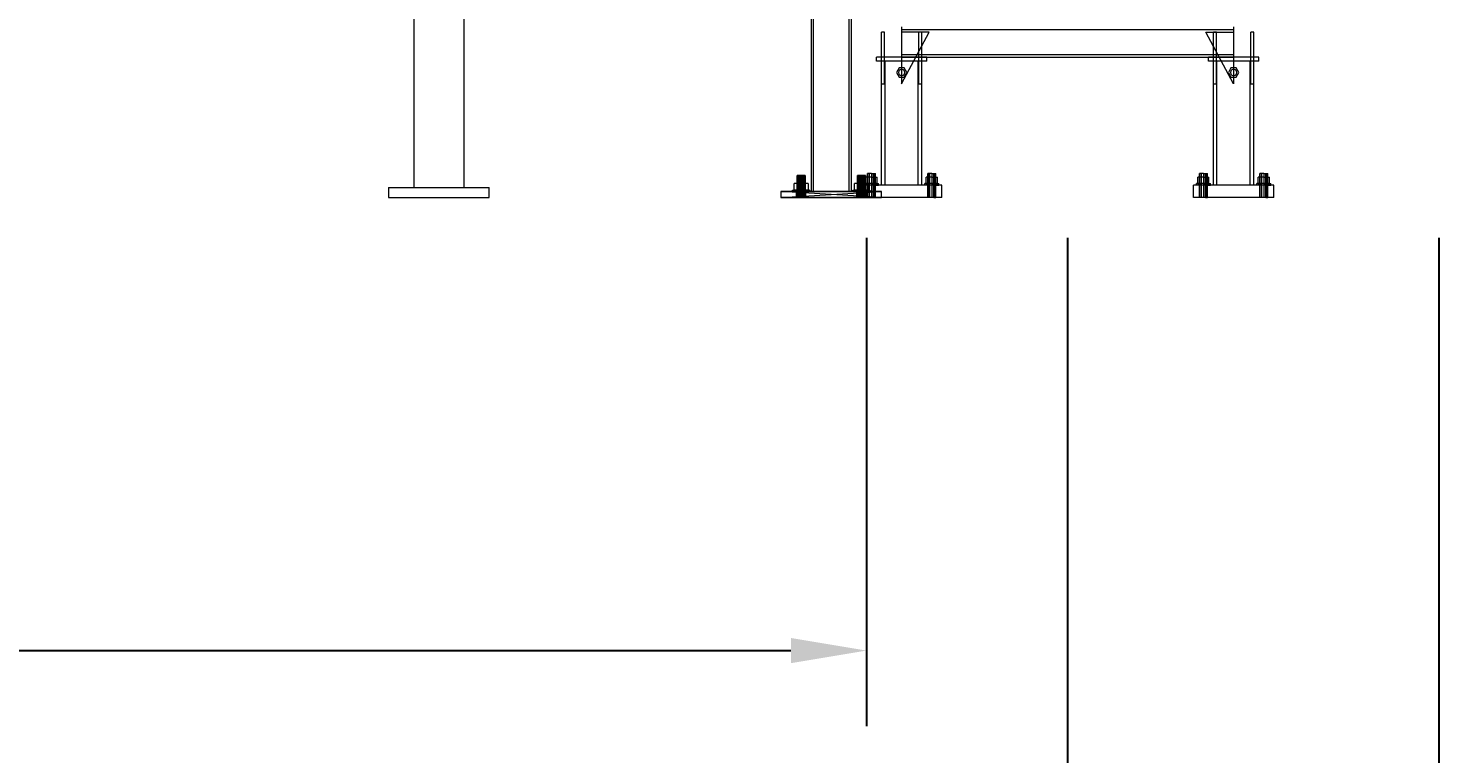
# Model space of a CAD drawing. Header units: millimetres. Extents: x -191664 to 191490, y -197311 to 10263.
# Drawn here: x 56050 to 58855, y -1105 to 336 of the extents above; entities that cross this region are included whole.
import ezdxf

# ---------------------------------------------------------------- set-up
doc = ezdxf.new("R2010")
doc.units = ezdxf.units.MM
for name, color, linetype, lineweight in [('COTAS_ENVOLVENTE_P', 1, 'Continuous', 0), ('COTAS_O', 1, 'Continuous', 0), ('COTAS_P', 1, 'Continuous', 0), ('lateral_C04', 7, 'Continuous', 0), ('lateral_secador', 7, 'Continuous', 0)]:
    doc.layers.add(name, color=color, linetype=linetype, lineweight=lineweight)
doc.dimstyles.new('PLANTA_100', dxfattribs={"dimtxt": 250, "dimasz": 150, "dimexe": 150, "dimexo": 80, "dimgap": 100, "dimtad": 1, "dimtih": 1, "dimtoh": 1, "dimdec": 1, "dimdsep": 46, "dimcen": 0.09, "dimclrd": 1, "dimclre": 1, "dimclrt": 1, "dimadec": 0, "dimazin": 0, "dimtfac": 1, "dimtdec": 4, "dimtofl": 0, "dimtmove": 0, "dimatfit": 3, "dimfxl": 1, "dimtolj": 1, "dimtzin": 0, "dimarcsym": 0})

# ---------------------------------------------------------------- blocks, each defined once
blk = doc.blocks.new('*D4')
at = {"layer": 'COTAS_ENVOLVENTE_P', "color": 1, "lineweight": -2, "transparency": 16777216}
for p, q in [((0, -80), (0, -3250)), ((58855.1, -80), (58855.1, -3250)), ((150, -3100), (58705.1, -3100))]:
    blk.add_line(p, q, dxfattribs=at)
at = {"layer": 'COTAS_ENVOLVENTE_P', "color": 1, "transparency": 16777216}
for points in [[(150, -3075), (150, -3125), (0, -3100)], [(58705.1, -3075), (58705.1, -3125), (58855.1, -3100)]]:
    blk.add_solid(points, dxfattribs=at)
at = {"layer": 'Defpoints', "color": 0, "transparency": 16777216}
for p in [(0, 0), (58855.1, 0), (58855.1, -3100)]:
    blk.add_point(p, dxfattribs=at)
blk = doc.blocks.new('*D19')
at = {"layer": 'COTAS_O', "color": 1, "lineweight": -2, "transparency": 16777216}
for p, q in [((37717.1, -80), (37717.1, -1050)), ((57717.1, -80), (57717.1, -1050)), ((37867.1, -900), (57567.1, -900))]:
    blk.add_line(p, q, dxfattribs=at)
at = {"layer": 'COTAS_O', "color": 1, "transparency": 16777216}
for points in [[(37867.1, -875), (37867.1, -925), (37717.1, -900)], [(57567.1, -875), (57567.1, -925), (57717.1, -900)]]:
    blk.add_solid(points, dxfattribs=at)
at = {"layer": 'Defpoints', "color": 0, "transparency": 16777216}
for p in [(37717.1, 0), (57717.1, 0), (57717.1, -900)]:
    blk.add_point(p, dxfattribs=at)
blk = doc.blocks.new('*D21')
at = {"layer": 'COTAS_P', "color": 1, "lineweight": -2, "transparency": 16777216}
for p, q in [((0, -80), (0, -2350)), ((58117.1, -80), (58117.1, -2350)), ((150, -2200), (57967.1, -2200))]:
    blk.add_line(p, q, dxfattribs=at)
at = {"layer": 'COTAS_P', "color": 1, "transparency": 16777216}
for points in [[(150, -2175), (150, -2225), (0, -2200)], [(57967.1, -2175), (57967.1, -2225), (58117.1, -2200)]]:
    blk.add_solid(points, dxfattribs=at)
at = {"layer": 'Defpoints', "color": 0, "transparency": 16777216}
for p in [(0, 0), (58117.1, 0), (58117.1, -2200)]:
    blk.add_point(p, dxfattribs=at)

msp = doc.modelspace()

# ---------------------------------------------------------------- linework, layer by layer
at = {"layer": 'lateral_C04', "color": 139, "true_color": 0x354b57}
for p, q in [((57787.12, 339), (57787.12, 334)), ((58447.12, 339), (58447.12, 334)), ((57787.12, 334), (58447.12, 334)), ((57787.12, 334), (57787.12, 284)), ((58447.12, 334), (58447.12, 284)), ((57787.12, 284), (57787.12, 279)), ((57787.12, 284), (58447.12, 284)), ((58447.12, 284), (58447.12, 279)), ((57754.12, 271), (57747.12, 271)), ((57747.12, 25), (57747.12, 271)), ((57754.12, 25), (57754.12, 271)), ((57820.12, 271), (57754.12, 271)), ((57787.12, 279), (58447.12, 279)), ((57827.12, 271), (57820.12, 271)), ((57820.12, 25), (57820.12, 271)), ((57827.12, 25), (57827.12, 271)), ((58414.12, 271), (58407.12, 271)), ((58407.12, 25), (58407.12, 271)), ((58414.12, 25), (58414.12, 271)), ((58480.12, 271), (58414.12, 271)), ((58487.12, 271), (58480.12, 271)), ((58480.12, 25), (58480.12, 271)), ((58487.12, 25), (58487.12, 271)), ((57754.12, 25), (57747.12, 25)), ((57820.12, 25), (57754.12, 25)), ((57827.12, 25), (57820.12, 25)), ((58414.12, 25), (58407.12, 25)), ((58480.12, 25), (58414.12, 25)), ((58487.12, 25), (58480.12, 25))]:
    msp.add_line(p, q, dxfattribs=at)
at = {"layer": 'lateral_C04', "color": 251, "true_color": 0x4e626d}
for p, q in [((57747.12, 226), (57747.12, 329)), ((57753.12, 329), (57747.12, 329)), ((57753.12, 226), (57753.12, 329)), ((57787.12, 226), (57842.12, 329)), ((57842.12, 329), (57787.12, 329)), ((57787.12, 329), (57787.12, 226)), ((57821.12, 226), (57821.12, 329)), ((57827.12, 329), (57821.12, 329)), ((57827.12, 226), (57827.12, 329)), ((58447.12, 226), (58392.12, 329)), ((58392.12, 329), (58447.12, 329)), ((58407.12, 226), (58407.12, 329)), ((58413.12, 329), (58407.12, 329)), ((58413.12, 226), (58413.12, 329)), ((58447.12, 329), (58447.12, 226)), ((58481.12, 226), (58481.12, 329)), ((58487.12, 329), (58481.12, 329)), ((58487.12, 226), (58487.12, 329)), ((57837.12, 279), (57737.12, 279)), ((57737.12, 271), (57737.12, 279)), ((57837.12, 271), (57737.12, 271)), ((57837.12, 271), (57837.12, 279)), ((58497.12, 279), (58397.12, 279)), ((58397.12, 271), (58397.12, 279)), ((58497.12, 271), (58397.12, 271)), ((58497.12, 271), (58497.12, 279)), ((57747.12, 226), (57753.12, 226)), ((57821.12, 226), (57827.12, 226)), ((58407.12, 226), (58413.12, 226)), ((58481.12, 226), (58487.12, 226)), ((57867.12, 25), (57707.12, 25)), ((57707.12, 0), (57707.12, 25)), ((57867.12, 0), (57707.12, 0)), ((57867.12, 0), (57867.12, 25)), ((58527.12, 25), (58367.12, 25)), ((58367.12, 0), (58367.12, 25)), ((58527.12, 0), (58367.12, 0)), ((58527.12, 0), (58527.12, 25))]:
    msp.add_line(p, q, dxfattribs=at)
at = {"layer": 'lateral_C04', "color": 9, "true_color": 0xaebcc4}
for p, q in [((57781.92, 257.51), (57776.72, 248.5)), ((57783.92, 254.04), (57781.57, 251.7)), ((57792.32, 257.51), (57781.92, 257.51)), ((57787.12, 254.9), (57783.92, 254.04)), ((57790.32, 254.04), (57787.12, 254.9)), ((57792.66, 251.7), (57790.32, 254.04)), ((57797.52, 248.5), (57792.32, 257.51)), ((58441.92, 257.51), (58436.72, 248.5)), ((58443.92, 254.04), (58441.57, 251.7)), ((58452.32, 257.51), (58441.92, 257.51)), ((58447.12, 254.9), (58443.92, 254.04)), ((58450.32, 254.04), (58447.12, 254.9)), ((58452.66, 251.7), (58450.32, 254.04)), ((58457.52, 248.5), (58452.32, 257.51)), ((57776.72, 248.5), (57781.92, 239.49)), ((57781.57, 251.7), (57780.72, 248.5)), ((57780.72, 248.5), (57781.57, 245.3)), ((57781.57, 245.3), (57783.92, 242.96)), ((57781.92, 239.49), (57792.32, 239.49)), ((57783.92, 242.96), (57787.12, 242.1)), ((57787.12, 242.1), (57790.32, 242.96)), ((57790.32, 242.96), (57792.66, 245.3)), ((57792.32, 239.49), (57797.52, 248.5)), ((57793.52, 248.5), (57792.66, 251.7)), ((57792.66, 245.3), (57793.52, 248.5)), ((58436.72, 248.5), (58441.92, 239.49)), ((58441.57, 251.7), (58440.72, 248.5)), ((58440.72, 248.5), (58441.57, 245.3)), ((58441.57, 245.3), (58443.92, 242.96)), ((58441.92, 239.49), (58452.32, 239.49)), ((58443.92, 242.96), (58447.12, 242.1)), ((58447.12, 242.1), (58450.32, 242.96)), ((58450.32, 242.96), (58452.66, 245.3)), ((58452.32, 239.49), (58457.52, 248.5)), ((58453.52, 248.5), (58452.66, 251.7)), ((58452.66, 245.3), (58453.52, 248.5)), ((57727.12, 40.8), (57716.03, 40.8)), ((57716.03, 28), (57716.03, 40.8)), ((57720.19, 48), (57719.12, 48)), ((57719.12, 0), (57719.12, 48)), ((57723.12, 48), (57720.19, 48)), ((57720.19, 0), (57720.19, 48)), ((57727.12, 48), (57723.12, 48)), ((57723.12, 0), (57723.12, 48)), ((57727.12, 48), (57731.12, 48)), ((57727.12, 48), (57727.12, 0)), ((57727.12, 40.8), (57738.2, 40.8)), ((57727.12, 40.8), (57727.12, 28)), ((57731.12, 48), (57734.04, 48)), ((57731.12, 0), (57731.12, 48)), ((57734.04, 48), (57735.12, 48)), ((57734.04, 0), (57734.04, 48)), ((57735.12, 0), (57735.12, 48)), ((57738.2, 28), (57738.2, 40.8)), ((57847.12, 40.8), (57836.03, 40.8)), ((57836.03, 28), (57836.03, 40.8)), ((57840.19, 48), (57839.12, 48)), ((57839.12, 0), (57839.12, 48)), ((57843.12, 48), (57840.19, 48)), ((57840.19, 0), (57840.19, 48)), ((57847.12, 48), (57843.12, 48)), ((57843.12, 0), (57843.12, 48)), ((57847.12, 48), (57851.12, 48)), ((57847.12, 48), (57847.12, 0)), ((57847.12, 40.8), (57858.2, 40.8)), ((57847.12, 40.8), (57847.12, 28)), ((57851.12, 48), (57854.04, 48)), ((57851.12, 0), (57851.12, 48)), ((57854.04, 48), (57855.12, 48)), ((57854.04, 0), (57854.04, 48)), ((57855.12, 0), (57855.12, 48)), ((57858.2, 28), (57858.2, 40.8)), ((58387.12, 40.8), (58376.03, 40.8)), ((58376.03, 28), (58376.03, 40.8)), ((58380.19, 48), (58379.12, 48)), ((58379.12, 0), (58379.12, 48)), ((58383.12, 48), (58380.19, 48)), ((58380.19, 0), (58380.19, 48)), ((58387.12, 48), (58383.12, 48)), ((58383.12, 0), (58383.12, 48)), ((58387.12, 48), (58391.12, 48)), ((58387.12, 48), (58387.12, 0)), ((58387.12, 40.8), (58398.2, 40.8)), ((58387.12, 40.8), (58387.12, 28)), ((58391.12, 48), (58394.04, 48)), ((58391.12, 0), (58391.12, 48)), ((58394.04, 48), (58395.12, 48)), ((58394.04, 0), (58394.04, 48)), ((58395.12, 0), (58395.12, 48)), ((58398.2, 28), (58398.2, 40.8)), ((58507.12, 40.8), (58496.03, 40.8)), ((58496.03, 28), (58496.03, 40.8)), ((58500.19, 48), (58499.12, 48)), ((58499.12, 0), (58499.12, 48)), ((58503.12, 48), (58500.19, 48)), ((58500.19, 0), (58500.19, 48)), ((58507.12, 48), (58503.12, 48)), ((58503.12, 0), (58503.12, 48)), ((58507.12, 48), (58511.12, 48)), ((58507.12, 48), (58507.12, 0)), ((58507.12, 40.8), (58518.2, 40.8)), ((58507.12, 40.8), (58507.12, 28)), ((58511.12, 48), (58514.04, 48)), ((58511.12, 0), (58511.12, 48)), ((58514.04, 48), (58515.12, 48)), ((58514.04, 0), (58514.04, 48)), ((58515.12, 0), (58515.12, 48)), ((58518.2, 28), (58518.2, 40.8)), ((57714.18, 28), (57713.12, 28)), ((57713.12, 25), (57713.12, 28)), ((57714.18, 25), (57713.12, 25)), ((57717.22, 28), (57714.18, 28)), ((57714.18, 25), (57714.18, 28)), ((57717.22, 25), (57714.18, 25)), ((57727.12, 28), (57716.03, 28)), ((57721.76, 28), (57717.22, 28)), ((57717.22, 25), (57717.22, 28)), ((57721.76, 25), (57717.22, 25)), ((57720.19, 0), (57719.12, 0)), ((57723.12, 0), (57720.19, 0)), ((57727.12, 28), (57721.76, 28)), ((57721.76, 25), (57721.76, 28)), ((57727.12, 25), (57721.76, 25)), ((57727.12, 0), (57723.12, 0)), ((57727.12, 28), (57732.47, 28)), ((57727.12, 28), (57727.12, 25)), ((57738.2, 28), (57727.12, 28)), ((57732.47, 25), (57727.12, 25)), ((57731.12, 0), (57727.12, 0)), ((57731.12, 0), (57734.04, 0)), ((57732.47, 28), (57737.02, 28)), ((57732.47, 25), (57732.47, 28)), ((57732.47, 25), (57737.02, 25)), ((57734.04, 0), (57735.12, 0)), ((57737.02, 28), (57740.05, 28)), ((57737.02, 25), (57737.02, 28)), ((57737.02, 25), (57740.05, 25)), ((57740.05, 28), (57741.12, 28)), ((57740.05, 25), (57740.05, 28)), ((57740.05, 25), (57741.12, 25)), ((57741.12, 25), (57741.12, 28)), ((57834.18, 28), (57833.12, 28)), ((57833.12, 25), (57833.12, 28)), ((57834.18, 25), (57833.12, 25)), ((57837.22, 28), (57834.18, 28)), ((57834.18, 25), (57834.18, 28)), ((57837.22, 25), (57834.18, 25)), ((57847.12, 28), (57836.03, 28)), ((57841.76, 28), (57837.22, 28)), ((57837.22, 25), (57837.22, 28)), ((57841.76, 25), (57837.22, 25)), ((57840.19, 0), (57839.12, 0)), ((57843.12, 0), (57840.19, 0)), ((57847.12, 28), (57841.76, 28)), ((57841.76, 25), (57841.76, 28)), ((57847.12, 25), (57841.76, 25)), ((57847.12, 0), (57843.12, 0)), ((57847.12, 28), (57852.47, 28)), ((57847.12, 28), (57847.12, 25)), ((57858.2, 28), (57847.12, 28)), ((57852.47, 25), (57847.12, 25)), ((57851.12, 0), (57847.12, 0)), ((57851.12, 0), (57854.04, 0)), ((57852.47, 28), (57857.02, 28)), ((57852.47, 25), (57852.47, 28)), ((57852.47, 25), (57857.02, 25)), ((57854.04, 0), (57855.12, 0)), ((57857.02, 28), (57860.05, 28)), ((57857.02, 25), (57857.02, 28)), ((57857.02, 25), (57860.05, 25)), ((57860.05, 28), (57861.12, 28)), ((57860.05, 25), (57860.05, 28)), ((57860.05, 25), (57861.12, 25)), ((57861.12, 25), (57861.12, 28)), ((58374.18, 28), (58373.12, 28)), ((58373.12, 25), (58373.12, 28)), ((58374.18, 25), (58373.12, 25)), ((58377.22, 28), (58374.18, 28)), ((58374.18, 25), (58374.18, 28)), ((58377.22, 25), (58374.18, 25)), ((58387.12, 28), (58376.03, 28)), ((58381.76, 28), (58377.22, 28)), ((58377.22, 25), (58377.22, 28)), ((58381.76, 25), (58377.22, 25)), ((58380.19, 0), (58379.12, 0)), ((58383.12, 0), (58380.19, 0)), ((58387.12, 28), (58381.76, 28)), ((58381.76, 25), (58381.76, 28)), ((58387.12, 25), (58381.76, 25)), ((58387.12, 0), (58383.12, 0)), ((58387.12, 28), (58392.47, 28)), ((58387.12, 28), (58387.12, 25)), ((58398.2, 28), (58387.12, 28)), ((58392.47, 25), (58387.12, 25)), ((58391.12, 0), (58387.12, 0)), ((58391.12, 0), (58394.04, 0)), ((58392.47, 28), (58397.02, 28)), ((58392.47, 25), (58392.47, 28)), ((58392.47, 25), (58397.02, 25)), ((58394.04, 0), (58395.12, 0)), ((58397.02, 28), (58400.05, 28)), ((58397.02, 25), (58397.02, 28)), ((58397.02, 25), (58400.05, 25)), ((58400.05, 28), (58401.12, 28)), ((58400.05, 25), (58400.05, 28)), ((58400.05, 25), (58401.12, 25)), ((58401.12, 25), (58401.12, 28)), ((58494.18, 28), (58493.12, 28)), ((58493.12, 25), (58493.12, 28)), ((58494.18, 25), (58493.12, 25)), ((58497.22, 28), (58494.18, 28)), ((58494.18, 25), (58494.18, 28)), ((58497.22, 25), (58494.18, 25)), ((58507.12, 28), (58496.03, 28)), ((58501.76, 28), (58497.22, 28)), ((58497.22, 25), (58497.22, 28)), ((58501.76, 25), (58497.22, 25)), ((58500.19, 0), (58499.12, 0)), ((58503.12, 0), (58500.19, 0)), ((58507.12, 28), (58501.76, 28)), ((58501.76, 25), (58501.76, 28)), ((58507.12, 25), (58501.76, 25)), ((58507.12, 0), (58503.12, 0)), ((58507.12, 28), (58512.47, 28)), ((58507.12, 28), (58507.12, 25)), ((58518.2, 28), (58507.12, 28)), ((58512.47, 25), (58507.12, 25)), ((58511.12, 0), (58507.12, 0)), ((58511.12, 0), (58514.04, 0)), ((58512.47, 28), (58517.02, 28)), ((58512.47, 25), (58512.47, 28)), ((58512.47, 25), (58517.02, 25)), ((58514.04, 0), (58515.12, 0)), ((58517.02, 28), (58520.05, 28)), ((58517.02, 25), (58517.02, 28)), ((58517.02, 25), (58520.05, 25)), ((58520.05, 28), (58521.12, 28)), ((58520.05, 25), (58520.05, 28)), ((58520.05, 25), (58521.12, 25)), ((58521.12, 25), (58521.12, 28))]:
    msp.add_line(p, q, dxfattribs=at)
at = {"layer": 'lateral_secador', "color": 147, "true_color": 0x536c78}
for p, q in [((57607.12, 855.29), (57607.12, 12)), ((57612.12, 12), (57612.12, 855.29)), ((57682.12, 855.29), (57682.12, 12)), ((57687.12, 12), (57687.12, 855.29)), ((57607.12, 12), (57687.12, 12)), ((57607.12, 12), (57612.12, 12)), ((57682.12, 12), (57687.12, 12))]:
    msp.add_line(p, q, dxfattribs=at)
at = {"layer": 'lateral_secador', "color": 251, "true_color": 0x536a64}
for p, q in [((56817.12, 610), (56817.12, 20)), ((56917.12, 20), (56917.12, 610)), ((56817.12, 20), (56917.12, 20))]:
    msp.add_line(p, q, dxfattribs=at)
at = {"layer": 'lateral_secador', "color": 9, "true_color": 0xaeb9be}
for p, q in [((57579.51, 44), (57579.12, 44)), ((57579.12, 0), (57579.12, 44)), ((57580.64, 44), (57579.51, 44)), ((57579.51, 0), (57579.51, 44)), ((57582.41, 44), (57580.64, 44)), ((57580.64, 0), (57580.64, 44)), ((57584.64, 44), (57582.41, 44)), ((57582.41, 0), (57582.41, 44)), ((57587.12, 44), (57584.64, 44)), ((57584.64, 0), (57584.64, 44)), ((57589.59, 44), (57587.12, 44)), ((57587.12, 0), (57587.12, 44)), ((57591.82, 44), (57589.59, 44)), ((57589.59, 0), (57589.59, 44)), ((57593.59, 44), (57591.82, 44)), ((57591.82, 0), (57591.82, 44)), ((57594.72, 44), (57593.59, 44)), ((57593.59, 0), (57593.59, 44)), ((57595.12, 44), (57594.72, 44)), ((57594.72, 0), (57594.72, 44)), ((57595.12, 44), (57595.12, 0)), ((57699.51, 44), (57699.12, 44)), ((57699.12, 0), (57699.12, 44)), ((57700.64, 44), (57699.51, 44)), ((57699.51, 0), (57699.51, 44)), ((57702.41, 44), (57700.64, 44)), ((57700.64, 0), (57700.64, 44)), ((57704.64, 44), (57702.41, 44)), ((57702.41, 0), (57702.41, 44)), ((57707.12, 44), (57704.64, 44)), ((57704.64, 0), (57704.64, 44)), ((57709.59, 44), (57707.12, 44)), ((57707.12, 0), (57707.12, 44)), ((57711.82, 44), (57709.59, 44)), ((57709.59, 0), (57709.59, 44)), ((57713.59, 44), (57711.82, 44)), ((57711.82, 0), (57711.82, 44)), ((57714.72, 44), (57713.59, 44)), ((57713.59, 0), (57713.59, 44)), ((57715.12, 44), (57714.72, 44)), ((57714.72, 0), (57714.72, 44)), ((57715.12, 44), (57715.12, 0)), ((57579.51, 0), (57579.12, 0)), ((57580.64, 0), (57579.51, 0)), ((57582.41, 0), (57580.64, 0)), ((57584.64, 0), (57582.41, 0)), ((57587.12, 0), (57584.64, 0)), ((57589.59, 0), (57587.12, 0)), ((57591.82, 0), (57589.59, 0)), ((57593.59, 0), (57591.82, 0)), ((57594.72, 0), (57593.59, 0)), ((57594.72, 0), (57595.12, 0)), ((57699.51, 0), (57699.12, 0)), ((57700.64, 0), (57699.51, 0)), ((57702.41, 0), (57700.64, 0)), ((57704.64, 0), (57702.41, 0)), ((57707.12, 0), (57704.64, 0)), ((57709.59, 0), (57707.12, 0)), ((57711.82, 0), (57709.59, 0)), ((57713.59, 0), (57711.82, 0)), ((57714.72, 0), (57713.59, 0)), ((57714.72, 0), (57715.12, 0))]:
    msp.add_line(p, q, dxfattribs=at)
at = {"layer": 'lateral_secador', "color": 252, "true_color": 0x798e91}
for p, q in [((56767.12, 20), (56967.12, 20)), ((56767.12, 20), (56767.12, 0)), ((56767.12, 0), (56967.12, 0)), ((56967.12, 0), (56967.12, 20))]:
    msp.add_line(p, q, dxfattribs=at)
at = {"layer": 'lateral_secador', "color": 252, "true_color": 0x788c96}
for p, q in [((57578.12, 12), (57547.12, 12)), ((57547.12, 12), (57578.42, 12)), ((57547.12, 12), (57579.32, 12)), ((57547.12, 12), (57580.75, 12)), ((57547.12, 12), (57582.62, 12)), ((57547.12, 12), (57584.79, 12)), ((57547.12, 12), (57587.12, 12)), ((57547.12, 12), (57589.45, 12)), ((57747.12, 12), (57547.12, 12)), ((57547.12, 12), (57591.62, 12)), ((57547.12, 12), (57593.48, 12)), ((57747.12, 0), (57547.12, 12)), ((57547.12, 12), (57547.12, 0)), ((57547.12, 0), (57747.12, 12)), ((57547.12, 0), (57578.12, 0)), ((57578.42, 0), (57547.12, 0)), ((57579.32, 0), (57547.12, 0)), ((57580.75, 0), (57547.12, 0)), ((57582.62, 0), (57547.12, 0)), ((57584.79, 0), (57547.12, 0)), ((57587.12, 0), (57547.12, 0)), ((57589.45, 0), (57547.12, 0)), ((57547.12, 0), (57747.12, 0)), ((57591.62, 0), (57547.12, 0)), ((57593.48, 0), (57547.12, 0)), ((57578.42, 12), (57578.12, 12)), ((57578.12, 0), (57578.42, 12)), ((57578.12, 0), (57578.12, 12)), ((57578.42, 0), (57578.12, 12)), ((57578.12, 0), (57578.42, 0)), ((57579.32, 12), (57578.42, 12)), ((57578.42, 0), (57579.32, 12)), ((57578.42, 0), (57578.42, 12)), ((57579.32, 0), (57578.42, 12)), ((57578.42, 0), (57579.32, 0)), ((57580.75, 12), (57579.32, 12)), ((57579.32, 12), (57593.48, 12)), ((57579.32, 0), (57580.75, 12)), ((57579.32, 0), (57579.32, 12)), ((57580.75, 0), (57579.32, 12)), ((57579.32, 0), (57580.75, 0)), ((57593.48, 0), (57579.32, 0)), ((57582.62, 12), (57580.75, 12)), ((57580.75, 12), (57593.48, 12)), ((57580.75, 12), (57707.12, 12)), ((57580.75, 12), (57709.45, 12)), ((57580.75, 12), (57711.62, 12)), ((57580.75, 12), (57713.48, 12)), ((57580.75, 0), (57582.62, 12)), ((57580.75, 0), (57580.75, 12)), ((57582.62, 0), (57580.75, 12)), ((57580.75, 0), (57582.62, 0)), ((57593.48, 0), (57580.75, 0)), ((57707.12, 0), (57580.75, 0)), ((57709.45, 0), (57580.75, 0)), ((57711.62, 0), (57580.75, 0)), ((57713.48, 0), (57580.75, 0)), ((57584.79, 12), (57582.62, 12)), ((57582.62, 12), (57713.48, 12)), ((57582.62, 0), (57584.79, 12)), ((57582.62, 0), (57582.62, 12)), ((57584.79, 0), (57582.62, 12)), ((57582.62, 0), (57584.79, 0)), ((57713.48, 0), (57582.62, 0)), ((57587.12, 12), (57584.79, 12)), ((57584.79, 12), (57747.12, 12)), ((57584.79, 12), (57713.48, 12)), ((57584.79, 0), (57587.12, 12)), ((57584.79, 0), (57584.79, 12)), ((57587.12, 0), (57584.79, 12)), ((57584.79, 0), (57587.12, 0)), ((57747.12, 0), (57584.79, 0)), ((57713.48, 0), (57584.79, 0)), ((57587.12, 12), (57589.45, 12)), ((57698.12, 12), (57587.12, 12)), ((57698.42, 12), (57587.12, 12)), ((57699.32, 12), (57587.12, 12)), ((57587.12, 12), (57747.12, 12)), ((57700.75, 12), (57587.12, 12)), ((57702.62, 12), (57587.12, 12)), ((57704.79, 12), (57587.12, 12)), ((57707.12, 12), (57587.12, 12)), ((57587.12, 12), (57713.48, 12)), ((57587.12, 0), (57589.45, 12)), ((57587.12, 0), (57587.12, 12)), ((57589.45, 0), (57587.12, 12)), ((57589.45, 0), (57587.12, 0)), ((57587.12, 0), (57698.12, 0)), ((57587.12, 0), (57698.42, 0)), ((57587.12, 0), (57699.32, 0)), ((57747.12, 0), (57587.12, 0)), ((57587.12, 0), (57700.75, 0)), ((57587.12, 0), (57702.62, 0)), ((57587.12, 0), (57704.79, 0)), ((57587.12, 0), (57707.12, 0)), ((57713.48, 0), (57587.12, 0)), ((57589.45, 12), (57591.62, 12)), ((57698.12, 12), (57589.45, 12)), ((57698.42, 12), (57589.45, 12)), ((57589.45, 0), (57591.62, 12)), ((57589.45, 0), (57589.45, 12)), ((57591.62, 0), (57589.45, 12)), ((57591.62, 0), (57589.45, 0)), ((57589.45, 0), (57698.12, 0)), ((57589.45, 0), (57698.42, 0)), ((57591.62, 12), (57593.48, 12)), ((57698.12, 12), (57591.62, 12)), ((57698.42, 12), (57591.62, 12)), ((57747.12, 12), (57591.62, 12)), ((57591.62, 12), (57707.12, 12)), ((57591.62, 0), (57593.48, 12)), ((57591.62, 0), (57591.62, 12)), ((57593.48, 0), (57591.62, 12)), ((57593.48, 0), (57591.62, 0)), ((57591.62, 0), (57698.12, 0)), ((57591.62, 0), (57698.42, 0)), ((57591.62, 0), (57747.12, 0)), ((57707.12, 0), (57591.62, 0)), ((57593.48, 12), (57594.91, 12)), ((57698.12, 12), (57593.48, 12)), ((57698.42, 12), (57593.48, 12)), ((57593.48, 12), (57707.12, 12)), ((57593.48, 0), (57594.91, 12)), ((57593.48, 0), (57593.48, 12)), ((57594.91, 0), (57593.48, 12)), ((57594.91, 0), (57593.48, 0)), ((57593.48, 0), (57698.12, 0)), ((57593.48, 0), (57698.42, 0)), ((57707.12, 0), (57593.48, 0)), ((57594.91, 12), (57595.81, 12)), ((57698.12, 12), (57594.91, 12)), ((57698.42, 12), (57594.91, 12)), ((57594.91, 12), (57707.12, 12)), ((57594.91, 0), (57595.81, 12)), ((57594.91, 0), (57594.91, 12)), ((57595.81, 0), (57594.91, 12)), ((57595.81, 0), (57594.91, 0)), ((57594.91, 0), (57698.12, 0)), ((57594.91, 0), (57698.42, 0)), ((57707.12, 0), (57594.91, 0)), ((57595.81, 12), (57596.12, 12)), ((57698.12, 12), (57595.81, 12)), ((57698.42, 12), (57595.81, 12)), ((57595.81, 12), (57707.12, 12)), ((57595.81, 0), (57596.12, 12)), ((57595.81, 0), (57595.81, 12)), ((57596.12, 0), (57595.81, 12)), ((57596.12, 0), (57595.81, 0)), ((57595.81, 0), (57698.12, 0)), ((57595.81, 0), (57698.42, 0)), ((57707.12, 0), (57595.81, 0)), ((57596.12, 12), (57698.12, 12)), ((57698.42, 12), (57596.12, 12)), ((57596.12, 12), (57699.32, 12)), ((57596.12, 12), (57700.75, 12)), ((57596.12, 12), (57702.62, 12)), ((57596.12, 12), (57704.79, 12)), ((57596.12, 12), (57707.12, 12)), ((57596.12, 12), (57596.12, 0)), ((57698.12, 0), (57596.12, 0)), ((57596.12, 0), (57698.42, 0)), ((57699.32, 0), (57596.12, 0)), ((57700.75, 0), (57596.12, 0)), ((57702.62, 0), (57596.12, 0)), ((57704.79, 0), (57596.12, 0)), ((57707.12, 0), (57596.12, 0)), ((57698.12, 12), (57698.42, 12)), ((57698.12, 0), (57698.42, 12)), ((57698.12, 0), (57698.12, 12)), ((57698.42, 0), (57698.12, 12)), ((57698.42, 0), (57698.12, 0)), ((57699.32, 12), (57698.42, 12)), ((57698.42, 0), (57699.32, 12)), ((57698.42, 0), (57698.42, 12)), ((57699.32, 0), (57698.42, 12)), ((57698.42, 0), (57699.32, 0)), ((57700.75, 12), (57699.32, 12)), ((57699.32, 0), (57700.75, 12)), ((57699.32, 0), (57699.32, 12)), ((57700.75, 0), (57699.32, 12)), ((57699.32, 0), (57700.75, 0)), ((57702.62, 12), (57700.75, 12)), ((57700.75, 0), (57702.62, 12)), ((57700.75, 0), (57700.75, 12)), ((57702.62, 0), (57700.75, 12)), ((57700.75, 0), (57702.62, 0)), ((57704.79, 12), (57702.62, 12)), ((57702.62, 12), (57747.12, 12)), ((57702.62, 0), (57704.79, 12)), ((57702.62, 0), (57702.62, 12)), ((57704.79, 0), (57702.62, 12)), ((57702.62, 0), (57704.79, 0)), ((57747.12, 0), (57702.62, 0)), ((57707.12, 12), (57704.79, 12)), ((57704.79, 12), (57747.12, 12)), ((57704.79, 0), (57707.12, 12)), ((57704.79, 0), (57704.79, 12)), ((57707.12, 0), (57704.79, 12)), ((57704.79, 0), (57707.12, 0)), ((57747.12, 0), (57704.79, 0)), ((57747.12, 12), (57707.12, 12)), ((57709.45, 12), (57707.12, 12)), ((57707.12, 12), (57713.48, 12)), ((57707.12, 12), (57714.91, 12)), ((57707.12, 12), (57715.81, 12)), ((57707.12, 12), (57716.12, 12)), ((57707.12, 0), (57709.45, 12)), ((57707.12, 0), (57707.12, 12)), ((57709.45, 0), (57707.12, 12)), ((57707.12, 0), (57747.12, 0)), ((57707.12, 0), (57709.45, 0)), ((57713.48, 0), (57707.12, 0)), ((57714.91, 0), (57707.12, 0)), ((57715.81, 0), (57707.12, 0)), ((57716.12, 0), (57707.12, 0)), ((57747.12, 12), (57709.45, 12)), ((57711.62, 12), (57709.45, 12)), ((57709.45, 12), (57716.12, 12)), ((57709.45, 0), (57711.62, 12)), ((57709.45, 0), (57709.45, 12)), ((57711.62, 0), (57709.45, 12)), ((57709.45, 0), (57747.12, 0)), ((57709.45, 0), (57711.62, 0)), ((57716.12, 0), (57709.45, 0)), ((57747.12, 12), (57711.62, 12)), ((57713.48, 12), (57711.62, 12)), ((57716.12, 12), (57711.62, 12)), ((57711.62, 0), (57713.48, 12)), ((57711.62, 0), (57711.62, 12)), ((57713.48, 0), (57711.62, 12)), ((57711.62, 0), (57747.12, 0)), ((57711.62, 0), (57713.48, 0)), ((57711.62, 0), (57716.12, 0)), ((57747.12, 12), (57713.48, 12)), ((57714.91, 12), (57713.48, 12)), ((57716.12, 12), (57713.48, 12)), ((57713.48, 0), (57714.91, 12)), ((57713.48, 0), (57713.48, 12)), ((57714.91, 0), (57713.48, 12)), ((57713.48, 0), (57747.12, 0)), ((57713.48, 0), (57714.91, 0)), ((57713.48, 0), (57716.12, 0)), ((57747.12, 12), (57714.91, 12)), ((57715.81, 12), (57714.91, 12)), ((57716.12, 12), (57714.91, 12)), ((57714.91, 0), (57715.81, 12)), ((57714.91, 0), (57714.91, 12)), ((57715.81, 0), (57714.91, 12)), ((57714.91, 0), (57747.12, 0)), ((57714.91, 0), (57715.81, 0)), ((57714.91, 0), (57716.12, 0)), ((57747.12, 12), (57715.81, 12)), ((57716.12, 12), (57715.81, 12)), ((57715.81, 0), (57716.12, 12)), ((57715.81, 0), (57715.81, 12)), ((57716.12, 0), (57715.81, 12)), ((57715.81, 0), (57747.12, 0)), ((57715.81, 0), (57716.12, 0)), ((57747.12, 12), (57716.12, 12)), ((57716.12, 12), (57716.12, 0)), ((57716.12, 0), (57747.12, 0)), ((57747.12, 0), (57747.12, 12))]:
    msp.add_line(p, q, dxfattribs=at)
at = {"layer": 'lateral_secador', "color": 9, "true_color": 0xb6c0c4}
for p, q in [((57570.12, 12), (57570.12, 15)), ((57570.12, 15), (57570.44, 15)), ((57570.12, 15), (57578.62, 15)), ((57570.44, 12), (57570.12, 12)), ((57578.62, 12), (57570.12, 12)), ((57570.44, 12), (57570.44, 15)), ((57570.44, 15), (57571.41, 15)), ((57570.44, 15), (57578.78, 15)), ((57571.41, 12), (57570.44, 12)), ((57578.78, 12), (57570.44, 12)), ((57571.41, 12), (57571.41, 15)), ((57571.41, 15), (57572.98, 15)), ((57571.41, 15), (57579.26, 15)), ((57572.98, 12), (57571.41, 12)), ((57579.26, 12), (57571.41, 12)), ((57572.98, 12), (57572.98, 15)), ((57572.98, 15), (57575.1, 15)), ((57572.98, 15), (57580.05, 15)), ((57575.1, 12), (57572.98, 12)), ((57580.05, 12), (57572.98, 12)), ((57580.19, 28), (57573.27, 28)), ((57573.27, 15), (57573.27, 28)), ((57580.19, 15), (57573.27, 15)), ((57575.1, 12), (57575.1, 15)), ((57575.1, 15), (57577.67, 15)), ((57575.1, 15), (57581.11, 15)), ((57577.67, 12), (57575.1, 12)), ((57581.11, 12), (57575.1, 12)), ((57577.67, 12), (57577.67, 15)), ((57577.67, 15), (57580.61, 15)), ((57577.67, 15), (57582.39, 15)), ((57580.61, 12), (57577.67, 12)), ((57582.39, 12), (57577.67, 12)), ((57578.78, 15), (57578.62, 15)), ((57578.62, 15), (57578.62, 12)), ((57578.62, 12), (57578.78, 12)), ((57579.26, 15), (57578.78, 15)), ((57578.78, 15), (57578.78, 12)), ((57578.78, 12), (57579.26, 12)), ((57580.05, 15), (57579.26, 15)), ((57579.26, 15), (57579.26, 12)), ((57579.26, 12), (57580.05, 12)), ((57581.11, 15), (57580.05, 15)), ((57580.05, 15), (57580.05, 12)), ((57580.05, 12), (57581.11, 12)), ((57594.04, 28), (57580.19, 28)), ((57580.19, 15), (57580.19, 28)), ((57594.04, 15), (57580.19, 15)), ((57580.61, 12), (57580.61, 15)), ((57580.61, 15), (57583.8, 15)), ((57580.61, 15), (57583.86, 15)), ((57583.8, 12), (57580.61, 12)), ((57583.86, 12), (57580.61, 12)), ((57582.39, 15), (57581.11, 15)), ((57581.11, 15), (57581.11, 12)), ((57581.11, 12), (57582.39, 12)), ((57583.86, 15), (57582.39, 15)), ((57582.39, 15), (57582.39, 12)), ((57582.39, 12), (57583.86, 12)), ((57583.8, 12), (57583.8, 15)), ((57583.8, 15), (57587.12, 15)), ((57583.8, 15), (57585.46, 15)), ((57587.12, 12), (57583.8, 12)), ((57585.46, 12), (57583.8, 12)), ((57585.46, 15), (57583.86, 15)), ((57583.86, 15), (57583.86, 12)), ((57583.86, 12), (57585.46, 12)), ((57587.12, 15), (57585.46, 15)), ((57585.46, 15), (57585.46, 12)), ((57585.46, 12), (57587.12, 12)), ((57587.12, 12), (57587.12, 15)), ((57587.12, 15), (57590.43, 15)), ((57588.77, 15), (57587.12, 15)), ((57590.43, 12), (57587.12, 12)), ((57587.12, 12), (57588.77, 12)), ((57590.37, 15), (57588.77, 15)), ((57588.77, 15), (57588.77, 12)), ((57590.43, 15), (57588.77, 15)), ((57588.77, 12), (57590.37, 12)), ((57588.77, 12), (57590.43, 12)), ((57591.84, 15), (57590.37, 15)), ((57590.37, 15), (57590.37, 12)), ((57593.62, 15), (57590.37, 15)), ((57590.37, 12), (57591.84, 12)), ((57590.37, 12), (57593.62, 12)), ((57590.43, 12), (57590.43, 15)), ((57590.43, 15), (57593.62, 15)), ((57593.62, 12), (57590.43, 12)), ((57593.13, 15), (57591.84, 15)), ((57591.84, 15), (57591.84, 12)), ((57596.56, 15), (57591.84, 15)), ((57591.84, 12), (57593.13, 12)), ((57591.84, 12), (57596.56, 12)), ((57594.18, 15), (57593.13, 15)), ((57593.13, 15), (57593.13, 12)), ((57599.14, 15), (57593.13, 15)), ((57593.13, 12), (57594.18, 12)), ((57593.13, 12), (57599.14, 12)), ((57593.62, 12), (57593.62, 15)), ((57593.62, 15), (57596.56, 15)), ((57596.56, 12), (57593.62, 12)), ((57600.97, 28), (57594.04, 28)), ((57594.04, 15), (57594.04, 28)), ((57594.04, 15), (57600.97, 15)), ((57594.97, 15), (57594.18, 15)), ((57594.18, 15), (57594.18, 12)), ((57601.25, 15), (57594.18, 15)), ((57594.18, 12), (57594.97, 12)), ((57594.18, 12), (57601.25, 12)), ((57595.45, 15), (57594.97, 15)), ((57594.97, 15), (57594.97, 12)), ((57602.82, 15), (57594.97, 15)), ((57594.97, 12), (57595.45, 12)), ((57594.97, 12), (57602.82, 12)), ((57595.62, 15), (57595.45, 15)), ((57595.45, 15), (57595.45, 12)), ((57603.79, 15), (57595.45, 15)), ((57595.45, 12), (57595.62, 12)), ((57595.45, 12), (57603.79, 12)), ((57595.62, 12), (57595.62, 15)), ((57595.62, 15), (57604.12, 15)), ((57604.12, 12), (57595.62, 12)), ((57596.56, 12), (57596.56, 15)), ((57596.56, 15), (57599.14, 15)), ((57599.14, 12), (57596.56, 12)), ((57599.14, 12), (57599.14, 15)), ((57599.14, 15), (57601.25, 15)), ((57601.25, 12), (57599.14, 12)), ((57600.97, 28), (57600.97, 15)), ((57601.25, 12), (57601.25, 15)), ((57601.25, 15), (57602.82, 15)), ((57602.82, 12), (57601.25, 12)), ((57602.82, 12), (57602.82, 15)), ((57602.82, 15), (57603.79, 15)), ((57603.79, 12), (57602.82, 12)), ((57603.79, 12), (57603.79, 15)), ((57603.79, 15), (57604.12, 15)), ((57604.12, 12), (57603.79, 12)), ((57604.12, 15), (57604.12, 12)), ((57690.12, 12), (57690.12, 15)), ((57690.12, 15), (57690.44, 15)), ((57690.12, 15), (57698.62, 15)), ((57690.44, 12), (57690.12, 12)), ((57698.62, 12), (57690.12, 12)), ((57690.44, 12), (57690.44, 15)), ((57690.44, 15), (57691.41, 15)), ((57690.44, 15), (57698.78, 15)), ((57691.41, 12), (57690.44, 12)), ((57698.78, 12), (57690.44, 12)), ((57691.41, 12), (57691.41, 15)), ((57691.41, 15), (57692.98, 15)), ((57691.41, 15), (57699.26, 15)), ((57692.98, 12), (57691.41, 12)), ((57699.26, 12), (57691.41, 12)), ((57692.98, 12), (57692.98, 15)), ((57692.98, 15), (57695.1, 15)), ((57692.98, 15), (57700.05, 15)), ((57695.1, 12), (57692.98, 12)), ((57700.05, 12), (57692.98, 12)), ((57700.19, 28), (57693.27, 28)), ((57693.27, 15), (57693.27, 28)), ((57700.19, 15), (57693.27, 15)), ((57695.1, 12), (57695.1, 15)), ((57695.1, 15), (57697.67, 15)), ((57695.1, 15), (57701.11, 15)), ((57697.67, 12), (57695.1, 12)), ((57701.11, 12), (57695.1, 12)), ((57697.67, 12), (57697.67, 15)), ((57697.67, 15), (57700.61, 15)), ((57697.67, 15), (57702.39, 15)), ((57700.61, 12), (57697.67, 12)), ((57702.39, 12), (57697.67, 12)), ((57698.78, 15), (57698.62, 15)), ((57698.62, 15), (57698.62, 12)), ((57698.62, 12), (57698.78, 12)), ((57699.26, 15), (57698.78, 15)), ((57698.78, 15), (57698.78, 12)), ((57698.78, 12), (57699.26, 12)), ((57700.05, 15), (57699.26, 15)), ((57699.26, 15), (57699.26, 12)), ((57699.26, 12), (57700.05, 12)), ((57701.11, 15), (57700.05, 15)), ((57700.05, 15), (57700.05, 12)), ((57700.05, 12), (57701.11, 12)), ((57714.04, 28), (57700.19, 28)), ((57700.19, 15), (57700.19, 28)), ((57714.04, 15), (57700.19, 15)), ((57700.61, 12), (57700.61, 15)), ((57700.61, 15), (57703.8, 15)), ((57700.61, 15), (57703.86, 15)), ((57703.8, 12), (57700.61, 12)), ((57703.86, 12), (57700.61, 12)), ((57702.39, 15), (57701.11, 15)), ((57701.11, 15), (57701.11, 12)), ((57701.11, 12), (57702.39, 12)), ((57703.86, 15), (57702.39, 15)), ((57702.39, 15), (57702.39, 12)), ((57702.39, 12), (57703.86, 12)), ((57703.8, 12), (57703.8, 15)), ((57703.8, 15), (57707.12, 15)), ((57703.8, 15), (57705.46, 15)), ((57707.12, 12), (57703.8, 12)), ((57705.46, 12), (57703.8, 12)), ((57705.46, 15), (57703.86, 15)), ((57703.86, 15), (57703.86, 12)), ((57703.86, 12), (57705.46, 12)), ((57707.12, 15), (57705.46, 15)), ((57705.46, 15), (57705.46, 12)), ((57705.46, 12), (57707.12, 12)), ((57707.12, 12), (57707.12, 15)), ((57707.12, 15), (57710.43, 15)), ((57708.77, 15), (57707.12, 15)), ((57710.43, 12), (57707.12, 12)), ((57707.12, 12), (57708.77, 12)), ((57710.37, 15), (57708.77, 15)), ((57708.77, 15), (57708.77, 12)), ((57710.43, 15), (57708.77, 15)), ((57708.77, 12), (57710.37, 12)), ((57708.77, 12), (57710.43, 12)), ((57711.84, 15), (57710.37, 15)), ((57710.37, 15), (57710.37, 12)), ((57713.62, 15), (57710.37, 15)), ((57710.37, 12), (57711.84, 12)), ((57710.37, 12), (57713.62, 12)), ((57710.43, 12), (57710.43, 15)), ((57710.43, 15), (57713.62, 15)), ((57713.62, 12), (57710.43, 12)), ((57713.13, 15), (57711.84, 15)), ((57711.84, 15), (57711.84, 12)), ((57716.56, 15), (57711.84, 15)), ((57711.84, 12), (57713.13, 12)), ((57711.84, 12), (57716.56, 12)), ((57714.18, 15), (57713.13, 15)), ((57713.13, 15), (57713.13, 12)), ((57719.14, 15), (57713.13, 15)), ((57713.13, 12), (57714.18, 12)), ((57713.13, 12), (57719.14, 12)), ((57713.62, 12), (57713.62, 15)), ((57713.62, 15), (57716.56, 15)), ((57716.56, 12), (57713.62, 12)), ((57720.97, 28), (57714.04, 28)), ((57714.04, 15), (57714.04, 28)), ((57714.04, 15), (57720.97, 15)), ((57714.97, 15), (57714.18, 15)), ((57714.18, 15), (57714.18, 12)), ((57721.25, 15), (57714.18, 15)), ((57714.18, 12), (57714.97, 12)), ((57714.18, 12), (57721.25, 12)), ((57715.45, 15), (57714.97, 15)), ((57714.97, 15), (57714.97, 12)), ((57722.82, 15), (57714.97, 15)), ((57714.97, 12), (57715.45, 12)), ((57714.97, 12), (57722.82, 12)), ((57715.62, 15), (57715.45, 15)), ((57715.45, 15), (57715.45, 12)), ((57723.79, 15), (57715.45, 15)), ((57715.45, 12), (57715.62, 12)), ((57715.45, 12), (57723.79, 12)), ((57715.62, 12), (57715.62, 15)), ((57715.62, 15), (57724.12, 15)), ((57724.12, 12), (57715.62, 12)), ((57716.56, 12), (57716.56, 15)), ((57716.56, 15), (57719.14, 15)), ((57719.14, 12), (57716.56, 12)), ((57719.14, 12), (57719.14, 15)), ((57719.14, 15), (57721.25, 15)), ((57721.25, 12), (57719.14, 12)), ((57720.97, 28), (57720.97, 15)), ((57721.25, 12), (57721.25, 15)), ((57721.25, 15), (57722.82, 15)), ((57722.82, 12), (57721.25, 12)), ((57722.82, 12), (57722.82, 15)), ((57722.82, 15), (57723.79, 15)), ((57723.79, 12), (57722.82, 12)), ((57723.79, 12), (57723.79, 15)), ((57723.79, 15), (57724.12, 15)), ((57724.12, 12), (57723.79, 12)), ((57724.12, 15), (57724.12, 12))]:
    msp.add_line(p, q, dxfattribs=at)

# ---------------------------------------------------------------- dimensions: what is measured, and where the dimension line sits
at = {"layer": 'COTAS_ENVOLVENTE_P'}
dim = msp.add_aligned_dim(p1=(0, 0), p2=(58855.12, 0), distance=-3100, text='<> P', dimstyle='PLANTA_100', dxfattribs=at)
dim.commit()
dim.dimension.update_dxf_attribs({"geometry": '*D4', "text_midpoint": (29427.56, -3100)})
at = {"layer": 'COTAS_O'}
dim = msp.add_aligned_dim(p1=(37717.12, 0), p2=(57717.12, 0), distance=-900, text='<> O', dimstyle='PLANTA_100', dxfattribs=at)
dim.commit()
dim.dimension.update_dxf_attribs({"geometry": '*D19', "text_midpoint": (47717.12, -900)})
at = {"layer": 'COTAS_P'}
dim = msp.add_aligned_dim(p1=(0, 0), p2=(58117.12, 0), distance=-2200, text='<> P', dimstyle='PLANTA_100', dxfattribs=at)
dim.commit()
dim.dimension.update_dxf_attribs({"geometry": '*D21', "text_midpoint": (29058.56, -2200)})

doc.saveas('drawing.dxf')
